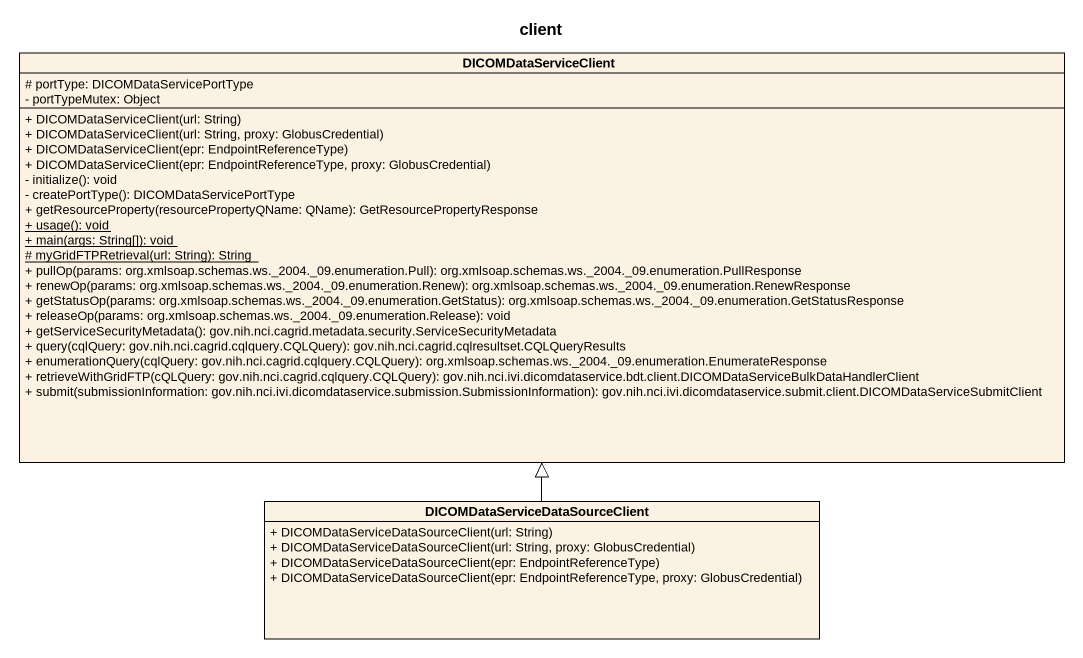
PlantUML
@startuml
title client
hide circle
hide empty members
skinparam classAttributeIconSize 0
class DICOMDataServiceClient {
  # portType: DICOMDataServicePortType
  - portTypeMutex: Object
  + DICOMDataServiceClient(url: String)
  + DICOMDataServiceClient(url: String, proxy: GlobusCredential)
  + DICOMDataServiceClient(epr: EndpointReferenceType)
  + DICOMDataServiceClient(epr: EndpointReferenceType, proxy: GlobusCredential)
  - initialize(): void
  - createPortType(): DICOMDataServicePortType
  + getResourceProperty(resourcePropertyQName: QName): GetResourcePropertyResponse
  {static} + usage(): void
  {static} + main(args: String[]): void
  {static} # myGridFTPRetrieval(url: String): String
  + pullOp(params: org.xmlsoap.schemas.ws._2004._09.enumeration.Pull): org.xmlsoap.schemas.ws._2004._09.enumeration.PullResponse
  + renewOp(params: org.xmlsoap.schemas.ws._2004._09.enumeration.Renew): org.xmlsoap.schemas.ws._2004._09.enumeration.RenewResponse
  + getStatusOp(params: org.xmlsoap.schemas.ws._2004._09.enumeration.GetStatus): org.xmlsoap.schemas.ws._2004._09.enumeration.GetStatusResponse
  + releaseOp(params: org.xmlsoap.schemas.ws._2004._09.enumeration.Release): void
  + getServiceSecurityMetadata(): gov.nih.nci.cagrid.metadata.security.ServiceSecurityMetadata
  + query(cqlQuery: gov.nih.nci.cagrid.cqlquery.CQLQuery): gov.nih.nci.cagrid.cqlresultset.CQLQueryResults
  + enumerationQuery(cqlQuery: gov.nih.nci.cagrid.cqlquery.CQLQuery): org.xmlsoap.schemas.ws._2004._09.enumeration.EnumerateResponse
  + retrieveWithGridFTP(cQLQuery: gov.nih.nci.cagrid.cqlquery.CQLQuery): gov.nih.nci.ivi.dicomdataservice.bdt.client.DICOMDataServiceBulkDataHandlerClient
  + submit(submissionInformation: gov.nih.nci.ivi.dicomdataservice.submission.SubmissionInformation): gov.nih.nci.ivi.dicomdataservice.submit.client.DICOMDataServiceSubmitClient
}
class "DICOMDataServiceDataSourceClient" as DICOMDataServiceDataSourceCl {
  + DICOMDataServiceDataSourceClient(url: String)
  + DICOMDataServiceDataSourceClient(url: String, proxy: GlobusCredential)
  + DICOMDataServiceDataSourceClient(epr: EndpointReferenceType)
  + DICOMDataServiceDataSourceClient(epr: EndpointReferenceType, proxy: GlobusCredential)
}
DICOMDataServiceDataSourceCl -up-|> DICOMDataServiceClient
@enduml
